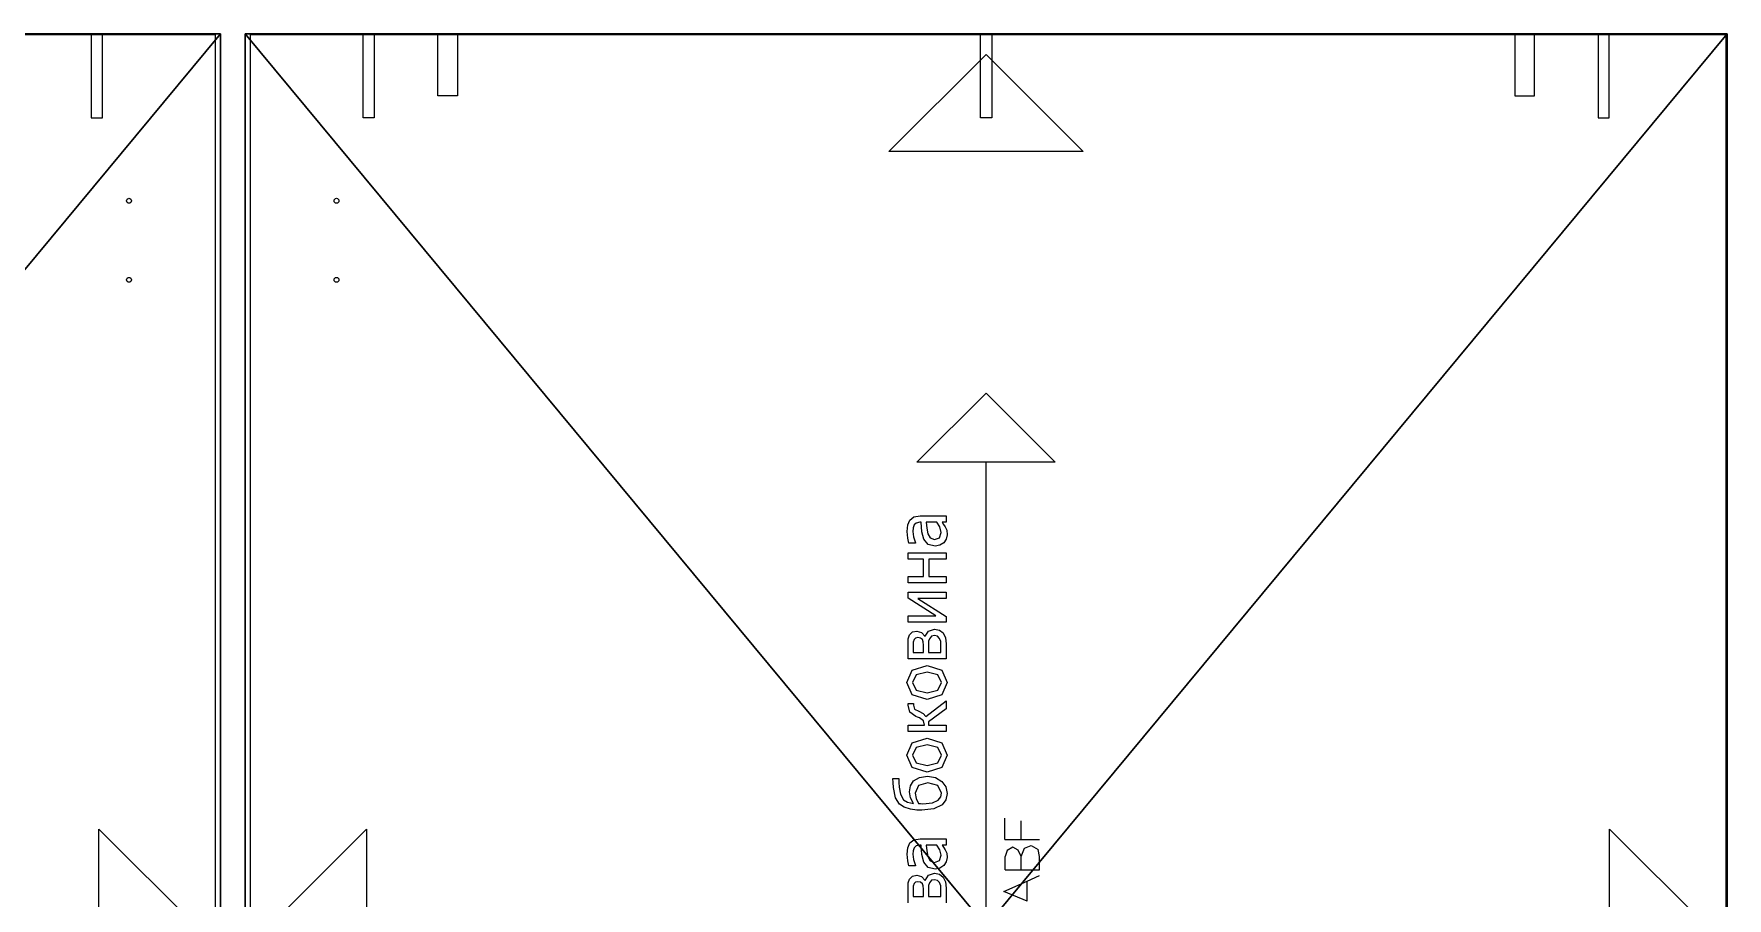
# Model space of a CAD drawing. Header units: millimetres. Extents: x -31438 to 17, y -1488 to 953.
# Drawn here: x -4378 to -3692, y 372 to 722 of the extents above; entities that cross this region are included whole.
import ezdxf

# ---------------------------------------------------------------- set-up
doc = ezdxf.new("R2010")
doc.units = ezdxf.units.MM
doc.header["$LTSCALE"] = 25.4
doc.layers.get('0').update_dxf_attribs({"true_color": 0xffffff})
for name, color, linetype, true_color in [('ABF_cuttingLines', 32, 'Continuous', 0xcc6600), ('ABF_edgeBanding', 32, 'Continuous', 0xcc5400), ('ABF_Label', 172, 'Continuous', 0x0000cc), ('DEPTH3.0-ARTICLE46331', 190, 'Continuous', 0x9900ff), ('DSIDE-4.5', 190, 'Continuous', 0x9900ff), ('DSIDE-8', 22, 'Continuous', 0xcc4400), ('Dside4.5', 134, 'Continuous', 0x009987)]:
    doc.layers.add(name, color=color, linetype=linetype, true_color=true_color)

# ---------------------------------------------------------------- blocks, each defined once
blk = doc.blocks.new('Group310#1')
at = {"layer": 'DSIDE-4.5', "color": 0, "extrusion": (0, -1, 4.99939e-16)}
blk.add_circle((0, -9), 2.25, dxfattribs=at)
at = {"layer": 'DSIDE-8', "color": 0, "extrusion": (0, -1, 4.99939e-16)}
blk.add_circle((32, -9), 4, dxfattribs=at)
blk = doc.blocks.new('Group311#1')
at = {"layer": 'DSIDE-4.5', "color": 0}
blk.add_polyline3d([(2.25, 0, 0), (2.25, -34, 0), (-2.25, -34, 0), (-2.25, 0, 0), (2.25, 0, 0)], close=True, dxfattribs=at)
at = {"layer": 'DSIDE-8', "color": 0}
blk.add_polyline3d([(36, 0, 0), (36, -25, 0), (28, -25, 0), (28, 0, 0), (36, 0, 0)], close=True, dxfattribs=at)
blk = doc.blocks.new('Group314#1')
at = {"layer": 'DSIDE-4.5', "color": 0, "extrusion": (0, -1, 4.99939e-16)}
blk.add_circle((0, -9), 2.25, dxfattribs=at)
at = {"layer": 'DSIDE-8', "color": 0, "extrusion": (0, -1, 4.99939e-16)}
blk.add_circle((-32, -9), 4, dxfattribs=at)
blk = doc.blocks.new('Group315#1')
at = {"layer": 'DSIDE-4.5', "color": 0}
blk.add_polyline3d([(-2.25, 0, 0), (-2.25, -34, 0), (2.25, -34, 0), (2.25, 0, 0), (-2.25, 0, 0)], close=True, dxfattribs=at)
at = {"layer": 'DSIDE-8', "color": 0}
blk.add_polyline3d([(-36, 0, 0), (-36, -25, 0), (-28, -25, 0), (-28, 0, 0), (-36, 0, 0)], close=True, dxfattribs=at)
blk = doc.blocks.new('Group316#1')
at = {"layer": 'Dside4.5', "color": 0, "extrusion": (0, 1, 0)}
blk.add_circle((0, -9), 2.25, dxfattribs=at)
blk = doc.blocks.new('Group317#1')
at = {"layer": 'Dside4.5', "color": 0}
blk.add_polyline3d([(2.25, 0, 0), (2.25, -34, 0), (-2.25, -34, 0), (-2.25, 0, 0), (2.25, 0, 0)], close=True, dxfattribs=at)
blk = doc.blocks.new('Group375#1')
at = {"layer": 'DEPTH3.0-ARTICLE46331', "color": 0}
for centre in [(37, 16), (37, -16)]:
    blk.add_circle(centre, 1, dxfattribs=at)
blk = doc.blocks.new('Group147#1')
at = {"layer": 'ABF_Label', "color": 0}
for p, q in [((30.59, 21.03), (31.37, 22.26)), ((31.37, 22.26), (32.99, 23.29)), ((33.93, 22.01), (32.47, 21.27)), ((32.99, 23.29), (35.65, 23.82)), ((35.77, 22.33), (33.93, 22.01)), ((35.65, 23.82), (36.91, 23.92)), ((36.96, 22.42), (35.77, 22.33)), ((36.91, 23.92), (37.93, 24)), ((37.93, 22.48), (36.96, 22.42)), ((37.93, 24), (37.93, 22.48)), ((5.99, 20.07), (9.58, 20.07)), ((9.18, 18.76), (7.62, 18.76)), ((7.62, 18.76), (7.62, 16.08)), ((10.27, 18.73), (9.18, 18.76)), ((9.58, 20.07), (11.15, 20.01)), ((10.97, 18.53), (10.27, 18.73)), ((11.35, 18.15), (10.97, 18.53)), ((11.15, 20.01), (12.14, 19.67)), ((11.34, 16.85), (11.46, 17.57)), ((11.46, 17.57), (11.35, 18.15)), ((12.14, 19.67), (12.91, 18.93)), ((13.15, 17.82), (12.77, 16.57)), ((12.91, 18.93), (13.15, 17.82)), ((15.51, 19.86), (16.81, 20.15)), ((15.51, 18.19), (15.51, 19.86)), ((15.6, 18.19), (15.51, 18.19)), ((17.14, 18.69), (15.6, 18.19)), ((16.81, 20.15), (18.49, 20.31)), ((18.49, 18.86), (17.14, 18.69)), ((18.49, 20.31), (20.19, 20.15)), ((19.42, 18.79), (18.49, 18.86)), ((20.19, 18.52), (19.42, 18.79)), ((20.19, 20.15), (21.44, 19.58)), ((20.68, 17.98), (20.19, 18.52)), ((20.86, 17.04), (20.68, 17.98)), ((21.44, 19.58), (22.23, 18.54)), ((22.23, 18.54), (22.5, 16.98)), ((29.81, 16.51), (29.87, 17.85)), ((29.87, 17.85), (30.12, 19.47)), ((30.12, 19.47), (30.59, 21.03)), ((32.81, 17.99), (31.55, 17.36)), ((31.89, 20.19), (31.58, 18.63)), ((31.58, 18.63), (32.97, 19.41)), ((32.47, 21.27), (31.89, 20.19)), ((34.18, 18.23), (32.81, 17.99)), ((32.97, 19.41), (34.57, 19.73)), ((36.18, 17.39), (34.18, 18.23)), ((34.57, 19.73), (36.08, 19.47)), ((36.08, 19.47), (37.35, 18.63)), ((37.35, 18.63), (38.24, 17.16)), ((39.58, 15.18), (40.79, 18.99)), ((40.79, 18.99), (43.96, 20.35)), ((41.98, 18), (41.28, 15.18)), ((43.96, 18.93), (41.98, 18)), ((43.96, 20.35), (47.13, 18.99)), ((45.93, 18), (43.96, 18.93)), ((46.63, 15.18), (45.93, 18)), ((47.13, 18.99), (48.33, 15.18)), ((50.02, 10.29), (50.02, 20.07)), ((50.02, 20.07), (51.66, 20.07)), ((51.66, 20.07), (51.66, 15.82)), ((53.52, 17.09), (53.73, 17.6)), ((53.73, 17.6), (53.92, 18.1)), ((53.92, 18.1), (54.99, 19.63)), ((54.99, 19.63), (56.77, 20.07)), ((55.8, 18.37), (55.22, 17.33)), ((56.84, 18.66), (55.8, 18.37)), ((56.77, 20.07), (57.22, 20.07)), ((57.22, 18.66), (56.84, 18.66)), ((57.22, 20.07), (57.22, 18.66)), ((58.26, 15.18), (59.46, 18.99)), ((59.46, 18.99), (62.64, 20.35)), ((60.65, 18), (59.96, 15.18)), ((62.64, 18.93), (60.65, 18)), ((62.64, 20.35), (65.81, 18.99)), ((64.61, 18), (62.64, 18.93)), ((65.3, 15.18), (64.61, 18)), ((65.81, 18.99), (67, 15.18)), ((68.69, 10.29), (68.69, 20.07)), ((68.69, 20.07), (72.28, 20.07)), ((71.89, 18.76), (70.32, 18.76)), ((70.32, 18.76), (70.32, 16.08)), ((72.97, 18.73), (71.89, 18.76)), ((72.28, 20.07), (73.86, 20.01)), ((73.67, 18.53), (72.97, 18.73)), ((74.05, 18.15), (73.67, 18.53)), ((73.86, 20.01), (74.85, 19.67)), ((74.04, 16.85), (74.16, 17.57)), ((74.16, 17.57), (74.05, 18.15)), ((74.85, 19.67), (75.61, 18.93)), ((75.85, 17.82), (75.47, 16.57)), ((75.61, 18.93), (75.85, 17.82)), ((78.1, 10.29), (78.1, 20.07)), ((78.1, 20.07), (79.73, 20.07)), ((84.19, 17.59), (79.59, 10.29)), ((79.73, 20.07), (79.73, 12.89)), ((79.73, 12.89), (84.28, 20.07)), ((84.19, 10.29), (84.19, 17.59)), ((84.28, 20.07), (85.82, 20.07)), ((85.82, 20.07), (85.82, 10.29)), ((88.2, 10.29), (88.2, 20.07)), ((88.2, 20.07), (89.85, 20.07)), ((89.85, 20.07), (89.85, 16.12)), ((94.28, 16.12), (94.28, 20.07)), ((94.28, 20.07), (95.93, 20.07)), ((95.93, 20.07), (95.93, 10.29)), ((98.42, 19.86), (99.72, 20.15)), ((98.42, 18.19), (98.42, 19.86)), ((98.51, 18.19), (98.42, 18.19)), ((100.05, 18.69), (98.51, 18.19)), ((99.72, 20.15), (101.4, 20.31)), ((101.39, 18.86), (100.05, 18.69)), ((102.33, 18.79), (101.39, 18.86)), ((101.4, 20.31), (103.1, 20.15)), ((103.1, 18.52), (102.33, 18.79)), ((103.1, 20.15), (104.35, 19.58)), ((103.59, 17.98), (103.1, 18.52)), ((103.77, 17.04), (103.59, 17.98)), ((104.35, 19.58), (105.14, 18.54)), ((105.14, 18.54), (105.41, 16.98)), ((7.62, 16.08), (9.51, 16.08)), ((9.55, 14.8), (7.62, 14.8)), ((7.62, 14.8), (7.62, 11.61)), ((9.51, 16.08), (10.37, 16.14)), ((10.52, 14.77), (9.55, 14.8)), ((10.37, 16.14), (10.93, 16.38)), ((11.18, 14.58), (10.52, 14.77)), ((10.93, 16.38), (11.34, 16.85)), ((11.82, 14.04), (11.18, 14.58)), ((12.77, 16.57), (11.74, 15.7)), ((11.74, 15.7), (11.78, 15.64)), ((11.78, 15.64), (13.12, 14.83)), ((11.79, 12.48), (11.96, 13.24)), ((11.96, 13.24), (11.82, 14.04)), ((13.12, 14.83), (13.66, 13.25)), ((13.66, 13.25), (13.39, 11.99)), ((14.71, 13.13), (15.14, 14.86)), ((14.95, 11.88), (14.71, 13.13)), ((15.14, 14.86), (16.5, 15.99)), ((16.84, 14.39), (16.41, 13.23)), ((16.41, 13.23), (16.88, 11.96)), ((16.5, 15.99), (18.44, 16.51)), ((17.92, 15.01), (16.84, 14.39)), ((19.37, 15.27), (17.92, 15.01)), ((18.44, 16.51), (20.86, 16.73)), ((20.86, 15.42), (19.37, 15.27)), ((20.86, 16.73), (20.86, 17.04)), ((20.86, 12.7), (20.86, 15.42)), ((22.5, 16.98), (22.5, 10.29)), ((30.15, 13.41), (29.81, 16.51)), ((31.16, 11.32), (30.15, 13.41)), ((31.52, 16.84), (31.5, 16.29)), ((31.5, 16.29), (31.75, 13.81)), ((31.55, 17.36), (31.52, 16.84)), ((31.75, 13.81), (32.43, 12.31)), ((36.88, 15), (36.18, 17.39)), ((36.18, 12.4), (36.88, 15)), ((38.55, 15.1), (38.19, 13.01)), ((38.24, 17.16), (38.55, 15.1)), ((40.75, 11.41), (39.58, 15.18)), ((41.28, 15.18), (41.98, 12.39)), ((45.93, 12.37), (46.63, 15.18)), ((48.33, 15.18), (47.13, 11.36)), ((51.66, 15.82), (52.75, 16.09)), ((52.49, 14.8), (51.66, 14.8)), ((51.66, 14.8), (51.66, 10.29)), ((55.84, 10.29), (52.49, 14.8)), ((52.75, 16.09), (53.52, 17.09)), ((54.64, 16.15), (53.9, 15.49)), ((53.9, 15.49), (57.89, 10.29)), ((55.22, 17.33), (54.64, 16.15)), ((59.43, 11.41), (58.26, 15.18)), ((59.96, 15.18), (60.65, 12.39)), ((64.6, 12.37), (65.3, 15.18)), ((67, 15.18), (65.81, 11.36)), ((70.32, 16.08), (72.21, 16.08)), ((72.25, 14.8), (70.32, 14.8)), ((70.32, 14.8), (70.32, 11.61)), ((72.21, 16.08), (73.07, 16.14)), ((73.23, 14.77), (72.25, 14.8)), ((73.07, 16.14), (73.63, 16.38)), ((73.88, 14.58), (73.23, 14.77)), ((73.63, 16.38), (74.04, 16.85)), ((74.52, 14.04), (73.88, 14.58)), ((75.47, 16.57), (74.44, 15.7)), ((74.44, 15.7), (74.49, 15.64)), ((74.49, 15.64), (75.82, 14.83)), ((74.5, 12.48), (74.66, 13.24)), ((74.66, 13.24), (74.52, 14.04)), ((75.82, 14.83), (76.36, 13.25)), ((76.36, 13.25), (76.09, 11.99)), ((89.85, 16.12), (94.28, 16.12)), ((94.28, 14.7), (89.85, 14.7)), ((89.85, 14.7), (89.85, 10.29)), ((94.28, 10.29), (94.28, 14.7)), ((97.62, 13.13), (98.05, 14.86)), ((97.86, 11.88), (97.62, 13.13)), ((98.05, 14.86), (99.41, 15.99)), ((99.75, 14.39), (99.32, 13.23)), ((99.32, 13.23), (99.79, 11.96)), ((99.41, 15.99), (101.35, 16.51)), ((100.83, 15.01), (99.75, 14.39)), ((102.28, 15.27), (100.83, 15.01)), ((101.35, 16.51), (103.77, 16.73)), ((103.77, 15.42), (102.28, 15.27)), ((103.77, 16.73), (103.77, 17.04)), ((103.77, 12.7), (103.77, 15.42)), ((105.41, 16.98), (105.41, 10.29)), ((9.83, 10.29), (5.99, 10.29)), ((7.62, 11.61), (9.04, 11.61)), ((9.04, 11.61), (10.42, 11.68)), ((11.39, 10.45), (9.83, 10.29)), ((10.42, 11.68), (11.26, 11.96)), ((11.26, 11.96), (11.79, 12.48)), ((12.64, 11.08), (11.39, 10.45)), ((13.39, 11.99), (12.64, 11.08)), ((15.58, 10.89), (14.95, 11.88)), ((16.53, 10.25), (15.58, 10.89)), ((17.68, 10.02), (16.53, 10.25)), ((16.88, 11.96), (18.27, 11.54)), ((18.82, 10.14), (17.68, 10.02)), ((18.27, 11.54), (19.68, 11.87)), ((19.67, 10.49), (18.82, 10.14)), ((20.32, 10.92), (19.67, 10.49)), ((19.68, 11.87), (20.86, 12.7)), ((20.86, 11.33), (20.32, 10.92)), ((20.86, 10.29), (20.86, 11.33)), ((22.5, 10.29), (20.86, 10.29)), ((32.47, 10.34), (31.16, 11.32)), ((32.43, 12.31), (33.26, 11.64)), ((34.15, 10.02), (32.47, 10.34)), ((33.26, 11.64), (34.22, 11.45)), ((35.82, 10.37), (34.15, 10.02)), ((34.22, 11.45), (36.18, 12.4)), ((37.22, 11.39), (35.82, 10.37)), ((38.19, 13.01), (37.22, 11.39)), ((43.96, 10.02), (40.75, 11.41)), ((41.98, 12.39), (43.96, 11.44)), ((43.96, 11.44), (45.93, 12.37)), ((47.13, 11.36), (43.96, 10.02)), ((51.66, 10.29), (50.02, 10.29)), ((57.89, 10.29), (55.84, 10.29)), ((62.64, 10.02), (59.43, 11.41)), ((60.65, 12.39), (62.64, 11.44)), ((62.64, 11.44), (64.6, 12.37)), ((65.81, 11.36), (62.64, 10.02)), ((72.53, 10.29), (68.69, 10.29)), ((70.32, 11.61), (71.75, 11.61)), ((71.75, 11.61), (73.12, 11.68)), ((74.1, 10.45), (72.53, 10.29)), ((73.12, 11.68), (73.96, 11.96)), ((73.96, 11.96), (74.5, 12.48)), ((75.35, 11.08), (74.1, 10.45)), ((76.09, 11.99), (75.35, 11.08)), ((79.59, 10.29), (78.1, 10.29)), ((85.82, 10.29), (84.19, 10.29)), ((89.85, 10.29), (88.2, 10.29)), ((95.93, 10.29), (94.28, 10.29)), ((98.49, 10.89), (97.86, 11.88)), ((99.44, 10.25), (98.49, 10.89)), ((100.59, 10.02), (99.44, 10.25)), ((99.79, 11.96), (101.18, 11.54)), ((101.73, 10.14), (100.59, 10.02)), ((101.18, 11.54), (102.59, 11.87)), ((102.58, 10.49), (101.73, 10.14)), ((103.23, 10.92), (102.58, 10.49)), ((102.59, 11.87), (103.77, 12.7)), ((103.77, 11.33), (103.23, 10.92)), ((103.77, 10.29), (103.77, 11.33)), ((105.41, 10.29), (103.77, 10.29)), ((-86.17, 0), (119.19, 0)), ((6.49, -10.57), (8.95, -4.58)), ((8.95, -4.58), (11.61, -10.57)), ((14.53, -4.88), (17.96, -4.88)), ((14.53, -4.88), (14.53, -8.98)), ((19.51, -5.38), (17.96, -4.88)), ((17.96, -8.98), (19.55, -8.25)), ((20.29, -6.84), (19.51, -5.38)), ((19.55, -8.25), (20.29, -6.84)), ((22.27, -4.79), (22.27, -8.97)), ((22.27, -4.79), (27.81, -4.79)), ((6.49, -10.57), (11.61, -10.57)), ((11.61, -10.57), (13.01, -13.72)), ((14.53, -8.98), (14.53, -13.72)), ((14.53, -8.98), (17.96, -8.98)), ((17.96, -8.98), (20.04, -9.9)), ((20.74, -11.59), (19.76, -13.36)), ((20.04, -9.9), (20.74, -11.59)), ((22.27, -8.97), (27.09, -8.97)), ((22.27, -8.97), (22.27, -13.72)), ((14.53, -13.72), (17.96, -13.72)), ((17.96, -13.72), (19.76, -13.36))]:
    blk.add_line(p, q, dxfattribs=at)
blk.add_polyline3d([(119.19, 17.78, 0), (136.97, 0, 0), (119.19, -17.78, 0), (119.19, 17.78, 0)], close=True, dxfattribs=at)
blk = doc.blocks.new('Group160#1')
at = {"layer": 'ABF_cuttingLines', "color": 0}
blk.add_polyline3d([(617.6, 18.4, 0), (617.6, 739.6, 0), (20, 739.6, 0), (20, 18.4, 0), (617.6, 18.4, 0)], close=True, dxfattribs=at)
blk = doc.blocks.new('Group161#1')
at = {"layer": 'ABF_edgeBanding', "color": 0}
for points in [[(318, 731.73, 0), (357.34, 692.39, 0), (278.66, 692.39, 0), (318, 731.73, 0)], [(27.87, 379, 0), (67.21, 418.34, 0), (67.21, 339.66, 0), (27.87, 379, 0)], [(609.73, 379, 0), (570.39, 339.66, 0), (570.39, 418.34, 0), (609.73, 379, 0)]]:
    blk.add_polyline3d(points, close=True, dxfattribs=at)
blk = doc.blocks.new('_____#32')
at = {"color": 0}
for p, q in [((18, 740), (18, 18)), ((618, 740), (18, 740)), ((618, 740, 18), (18, 740, 18)), ((18, 740, 18), (18, 18, 18)), ((618, 740), (18, 740)), ((18, 740), (18, 740, 18)), ((618, 740, 18), (18, 740, 18)), ((18, 740), (18, 18)), ((18, 740, 18), (18, 18, 18)), ((18, 740), (18, 740, 18)), ((618, 18), (618, 740)), ((618, 18, 18), (618, 740, 18)), ((618, 18), (618, 740)), ((618, 740), (618, 740, 18)), ((618, 18, 18), (618, 740, 18)), ((618, 740), (618, 740, 18))]:
    blk.add_line(p, q, dxfattribs=at)
for name, p in [('Group310#1', (68, 740, 18)), ('Group311#1', (68, 740, 18)), ('Group314#1', (568, 740, 18)), ('Group315#1', (568, 740, 18)), ('Group316#1', (318, 740, 18)), ('Group317#1', (318, 740, 18)), ('Group375#1', (18, 656.5, 18))]:
    blk.add_blockref(name, p, dxfattribs=at)
at = {"layer": 'ABF_cuttingLines', "color": 0}
blk.add_blockref('Group160#1', (0, 0, 18), dxfattribs=at)
at = {"layer": 'ABF_edgeBanding', "color": 0}
blk.add_blockref('Group161#1', (0, 0, 18), dxfattribs=at)
at = {"layer": 'ABF_Label', "color": 0, "xscale": 1.574803149606299, "yscale": 1.574803149606299, "rotation": 90}
blk.add_blockref('Group147#1', (318, 379, 18), dxfattribs=at)
at = {"color": 0}
mesh = blk.add_polyface(dxfattribs=at)
corners = [(618, 740), (18, 18), (18, 740), (618, 18)]
mesh.append_faces([[corners[k] for k in face] for face in [(0, 1, 2), (1, 0, 3)]], dxfattribs={"vtx0": -1, "color": 0})
at = {"color": 7, "true_color": 0xffffff}
mesh = blk.add_polyface(dxfattribs=at)
corners = [(618, 18, 18), (18, 740, 18), (18, 18, 18), (618, 740, 18)]
mesh.append_faces([[corners[k] for k in face] for face in [(0, 1, 2), (1, 0, 3)]], dxfattribs={"vtx0": -1, "color": 7})
at = {"color": 0}
mesh = blk.add_polyface(dxfattribs=at)
corners = [(18, 740, 18), (618, 740), (18, 740), (618, 740, 18)]
mesh.append_faces([[corners[k] for k in face] for face in [(0, 1, 2), (1, 0, 3)]], dxfattribs={"vtx0": -1, "color": 0})
mesh = blk.add_polyface(dxfattribs=at)
corners = [(18, 740, 18), (18, 18), (18, 18, 18), (18, 740)]
mesh.append_faces([[corners[k] for k in face] for face in [(0, 1, 2), (1, 0, 3)]], dxfattribs={"vtx0": -1, "color": 0})
mesh = blk.add_polyface(dxfattribs=at)
corners = [(618, 740), (618, 18, 18), (618, 18), (618, 740, 18)]
mesh.append_faces([[corners[k] for k in face] for face in [(0, 1, 2), (1, 0, 3)]], dxfattribs={"vtx0": -1, "color": 0})
blk = doc.blocks.new('Group328#1')
at = {"layer": 'DSIDE-4.5', "color": 0, "extrusion": (0, -1, 4.99939e-16)}
blk.add_circle((0, 9), 2.25, dxfattribs=at)
blk = doc.blocks.new('Group329#1')
at = {"layer": 'DSIDE-4.5', "color": 0}
blk.add_polyline3d([(2.25, 0, 0), (2.25, -34, 0), (-2.25, -34, 0), (-2.25, 0, 0), (2.25, 0, 0)], close=True, dxfattribs=at)
blk = doc.blocks.new('Group377#1')
at = {"layer": 'DEPTH3.0-ARTICLE46331', "color": 0, "extrusion": (0, 0, -1)}
for centre in [(-37, 16), (-37, -16)]:
    blk.add_circle(centre, 1, dxfattribs=at)
blk = doc.blocks.new('Group162#1')
at = {"layer": 'ABF_cuttingLines', "color": 0}
blk.add_polyline3d([(-20, 18.4, 0), (-20, 739.6, 0), (-617.6, 739.6, 0), (-617.6, 18.4, 0), (-20, 18.4, 0)], close=True, dxfattribs=at)
blk = doc.blocks.new('Group163#1')
at = {"layer": 'ABF_edgeBanding', "color": 0}
blk.add_polyline3d([(-27.87, 379, 0), (-67.21, 339.66, 0), (-67.21, 418.34, 0), (-27.87, 379, 0)], close=True, dxfattribs=at)
blk = doc.blocks.new('_____#33')
at = {"color": 0}
for p, q in [((-618, 740, 18), (-18, 740, 18)), ((-618, 740), (-18, 740)), ((-618, 740, 18), (-18, 740, 18)), ((-618, 740), (-18, 740)), ((-18, 740, 18), (-18, 18, 18)), ((-18, 740), (-18, 18)), ((-18, 740, 18), (-18, 740)), ((-18, 740, 18), (-18, 18, 18)), ((-18, 740), (-18, 18)), ((-18, 740, 18), (-18, 740))]:
    blk.add_line(p, q, dxfattribs=at)
at = {"color": 0, "extrusion": (0, 0, -1)}
for name, p in [('Group328#1', (68, 740, -18)), ('Group329#1', (68, 740, -18)), ('Group377#1', (18, 656.5, -18))]:
    blk.add_blockref(name, p, dxfattribs=at)
at = {"layer": 'ABF_cuttingLines', "color": 0}
blk.add_blockref('Group162#1', (0, 0, 18), dxfattribs=at)
at = {"layer": 'ABF_edgeBanding', "color": 0}
blk.add_blockref('Group163#1', (0, 0, 18), dxfattribs=at)
at = {"color": 7, "true_color": 0xffffff}
mesh = blk.add_polyface(dxfattribs=at)
corners = [(-18, 18, 18), (-618, 740, 18), (-618, 18, 18), (-18, 740, 18)]
mesh.append_faces([[corners[k] for k in face] for face in [(0, 1, 2), (1, 0, 3)]], dxfattribs={"vtx0": -1, "color": 7})
at = {"color": 0}
mesh = blk.add_polyface(dxfattribs=at)
corners = [(-18, 740), (-618, 18), (-618, 740), (-18, 18)]
mesh.append_faces([[corners[k] for k in face] for face in [(0, 1, 2), (1, 0, 3)]], dxfattribs={"vtx0": -1, "color": 0})
mesh = blk.add_polyface(dxfattribs=at)
corners = [(-618, 740, 18), (-18, 740), (-618, 740), (-18, 740, 18)]
mesh.append_faces([[corners[k] for k in face] for face in [(0, 1, 2), (1, 0, 3)]], dxfattribs={"vtx0": -1, "color": 0})
mesh = blk.add_polyface(dxfattribs=at)
corners = [(-18, 740), (-18, 18, 18), (-18, 18), (-18, 740, 18)]
mesh.append_faces([[corners[k] for k in face] for face in [(0, 1, 2), (1, 0, 3)]], dxfattribs={"vtx0": -1, "color": 0})
blk = doc.blocks.new('_48501___EGGER_W_1000_ST9___2800207018__THICKNESS_18')
at = {"color": 0}
for name, p in [('_____#33', (-4284, -18)), ('_____#32', (-4310, -18))]:
    blk.add_blockref(name, p, dxfattribs=at)

msp = doc.modelspace()

# ---------------------------------------------------------------- block references
at = {"color": 0}
msp.add_blockref('_48501___EGGER_W_1000_ST9___2800207018__THICKNESS_18', (0, 0), dxfattribs=at)

doc.saveas('drawing.dxf')
